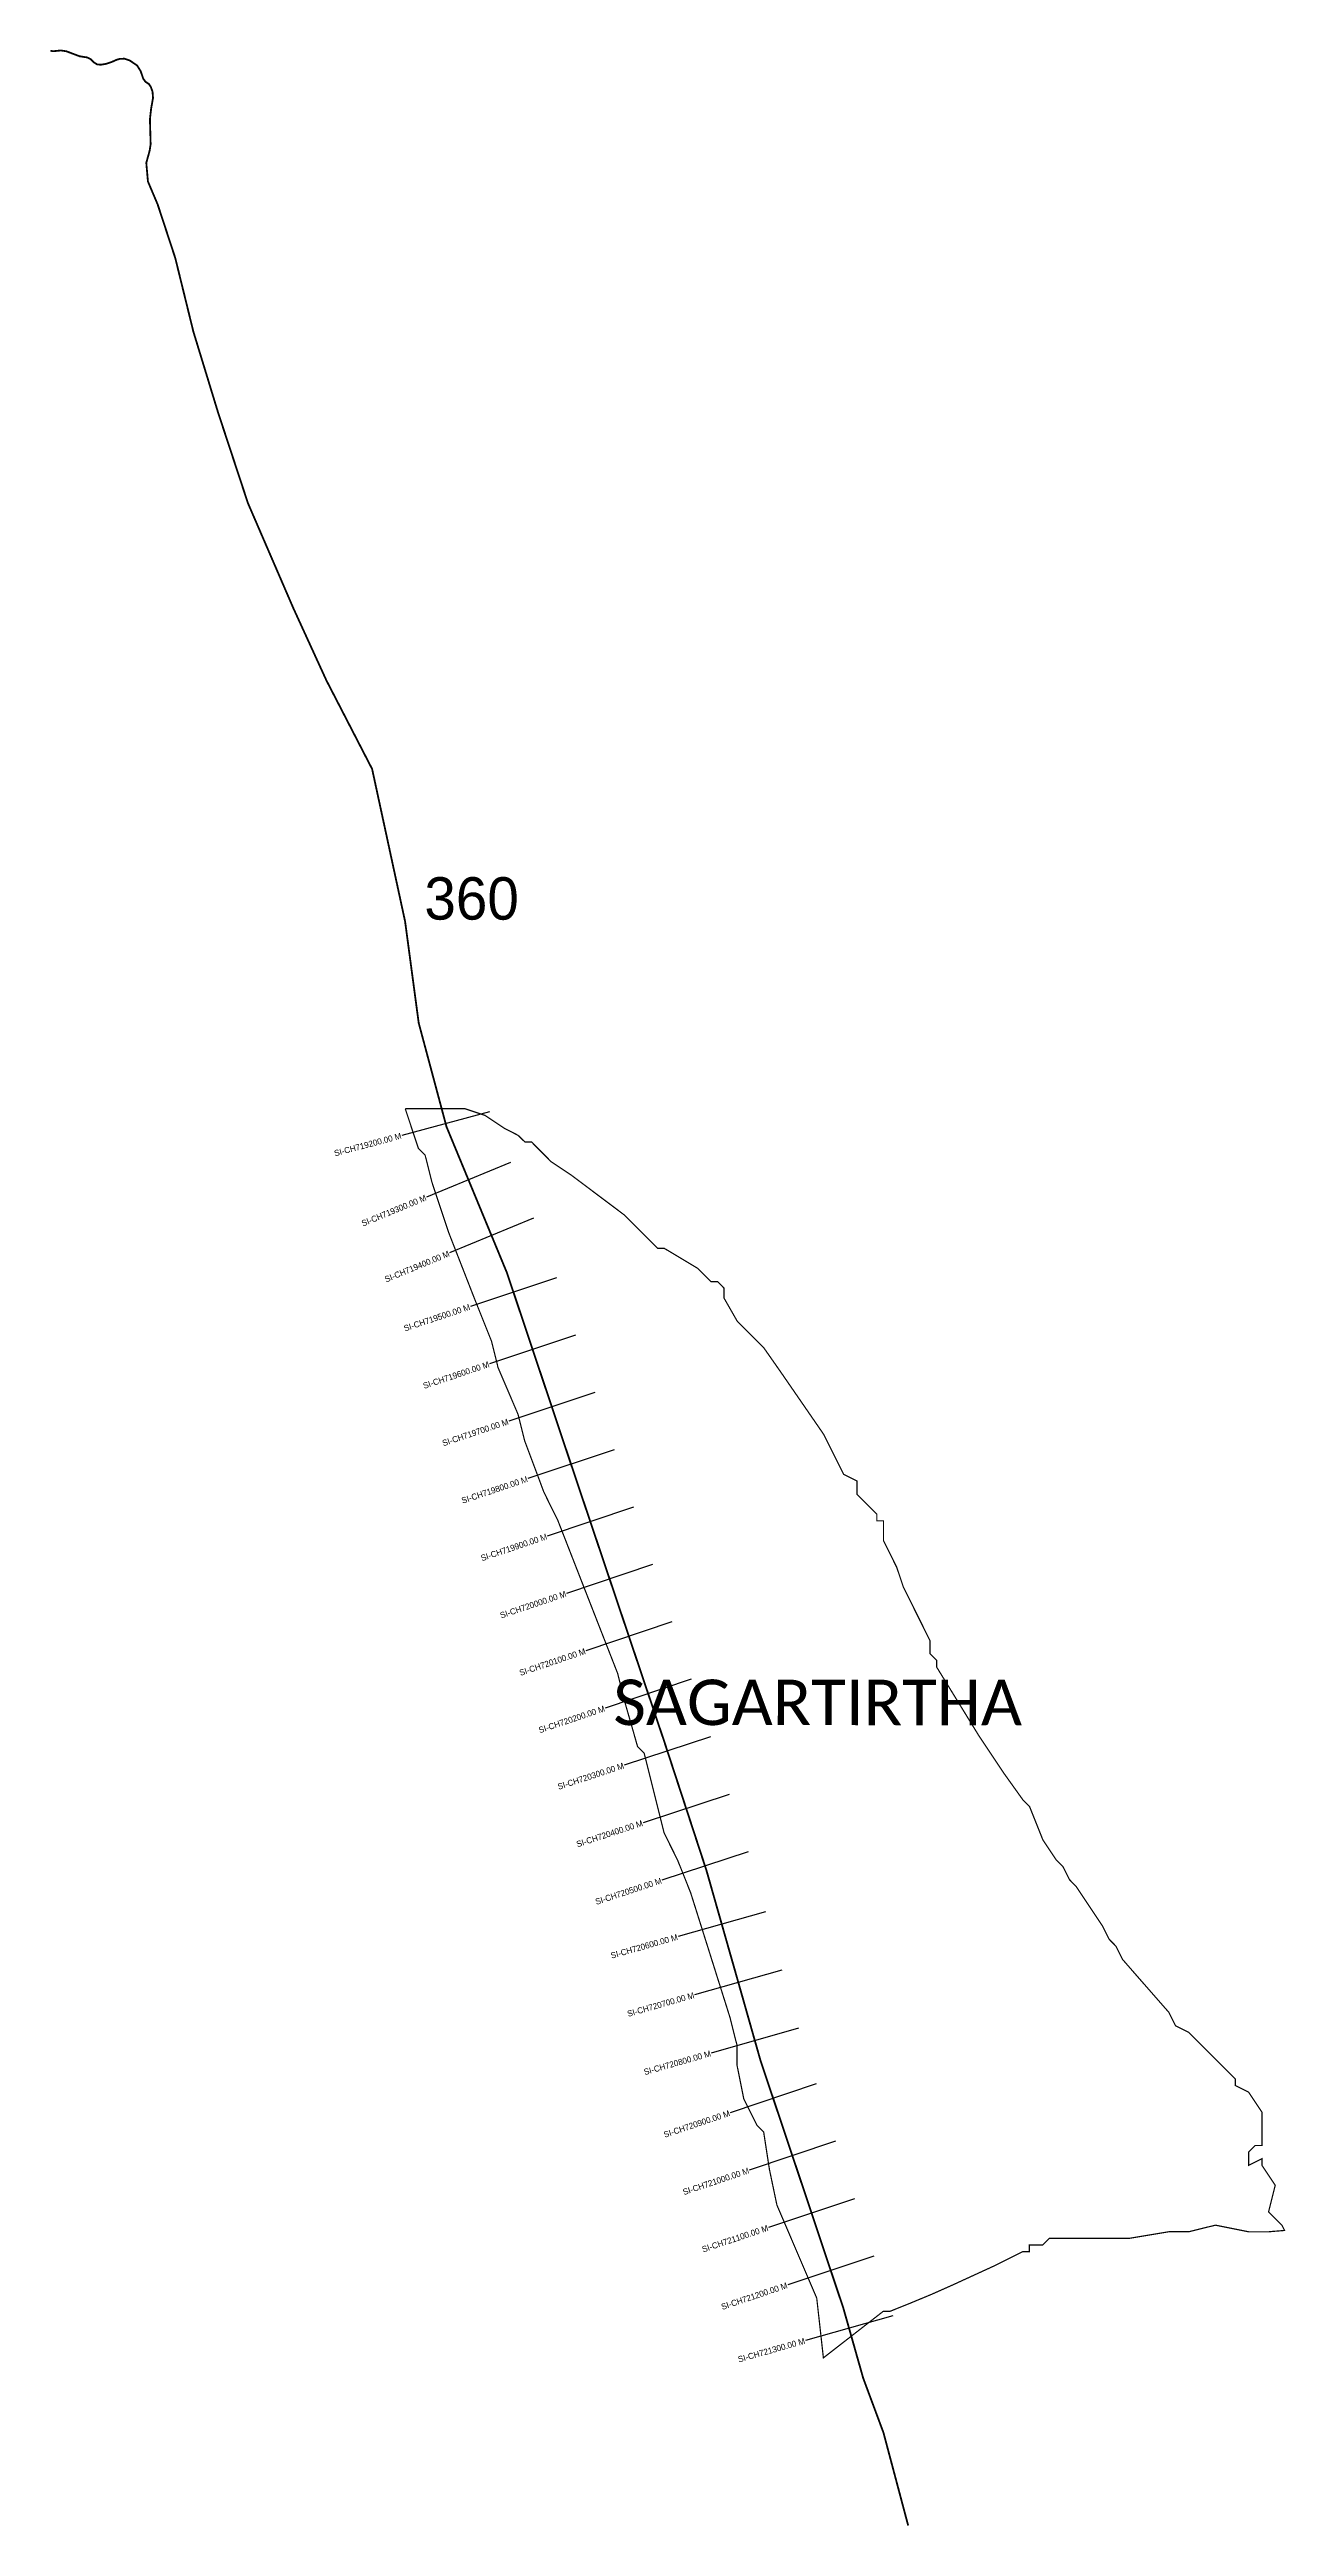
# Model space of a CAD drawing. Header units: metres. Extents: x 355286 to 357328, y 1743664 to 1747757.
import ezdxf
from ezdxf.enums import TextEntityAlignment as Align

# ---------------------------------------------------------------- set-up
doc = ezdxf.new("R2010")
doc.units = ezdxf.units.M
for name, color, linetype in [('CS', 134, 'Continuous'), ('CSMark', 6, 'Continuous'), ('NATURALLY PROTECTED', 3, 'Continuous'), ('VILLAGE NAME', 250, 'Continuous')]:
    doc.layers.add(name, color=color, linetype=linetype)

msp = doc.modelspace()

# ---------------------------------------------------------------- linework, layer by layer
at = {"color": 6, "const_width": 2}
for points in [[(355873.3, 1746006.9), (355972.1, 1746006.9), (356005, 1745995.9), (356038, 1745974)], [(356038, 1745974), (356059.9, 1745962.9), (356070.9, 1745952), (356081.9, 1745952), (356114.8, 1745919), (356147.7, 1745897.1), (356223.4, 1745840.3), (356232, 1745833.8), (356235.5, 1745831.2), (356242.8, 1745823.9), (356245.8, 1745820.8), (356290.4, 1745776.2), (356301.3, 1745776.2), (356315.1, 1745768), (356356.2, 1745743.3), (356378.2, 1745721.3), (356389.2, 1745721.3), (356400.1, 1745710.3), (356400.1, 1745693.9), (356420.8, 1745657.7), (356422.1, 1745655.4), (356455.2, 1745622.3), (356466, 1745611.5), (356495.2, 1745569.7), (356564.7, 1745468.8), (356597.6, 1745402.9), (356619.6, 1745391.9), (356619.6, 1745370), (356652.5, 1745337), (356652.5, 1745326), (356663.5, 1745326), (356663.5, 1745293.1), (356685.4, 1745249.1), (356696.4, 1745216.2), (356740.2, 1745128.4), (356740.2, 1745106.4), (356751.2, 1745095.4), (356751.2, 1745084.5), (356821.6, 1744970), (356862.4, 1744908.9), (356889.9, 1744870.4), (356893.8, 1744864.9), (356904.8, 1744853.9), (356925.4, 1744802.3), (356926.7, 1744799), (356948.7, 1744766), (356959.7, 1744755), (356970.7, 1744733.1), (356981.6, 1744722.1), (357015.6, 1744671.1), (357025.5, 1744656.2), (357036.5, 1744634.3), (357047.4, 1744623.3), (357058.4, 1744601.3), (357078.2, 1744578.6), (357121.8, 1744528.8), (357135.2, 1744513.5), (357146.2, 1744491.5), (357168.1, 1744480.5), (357192.7, 1744455.9), (357232.4, 1744416.2), (357245, 1744403.6), (357245, 1744392.7), (357266.9, 1744381.7), (357288.9, 1744348.7), (357288.8, 1744293.8), (357277.9, 1744293.8), (357266.9, 1744282.9), (357266.9, 1744260.9), (357288.8, 1744271.9), (357288.8, 1744260.9), (357310.8, 1744228), (357299.8, 1744184.1), (357321.7, 1744162.1), (357326.1, 1744153.3), (357306.2, 1744151.7), (357299.8, 1744151.1), (357266.9, 1744151.1), (357212, 1744162.1), (357168, 1744151.2), (357135.1, 1744151.2), (357069.2, 1744140.2), (356991.3, 1744140.2), (356937.5, 1744140.3), (356926.5, 1744129.3), (356904.6, 1744129.3), (356904.6, 1744118.3), (356893.6, 1744118.3), (356846.9, 1744095), (356778.3, 1744063.5), (356742.8, 1744047.7), (356705.9, 1744032.4), (356674, 1744019.6), (356663, 1744019.6), (356613.6, 1743981.2), (356564.2, 1743942.8), (356553.2, 1744041.6), (356487.4, 1744195.3), (356475, 1744254.4), (356467.8, 1744301.3), (356465.5, 1744316.1), (356454.5, 1744327.1), (356432.6, 1744371), (356426.4, 1744402.1), (356421.6, 1744425.9), (356421.6, 1744458.8), (356409.6, 1744506.2), (356372.9, 1744622.6), (356349.9, 1744695.5), (356344.9, 1744711.3), (356329.4, 1744750.2), (356322.9, 1744766.2), (356301, 1744810.2), (356268.1, 1744941.9), (356257.2, 1744952.9), (356248.9, 1744982), (356237.5, 1745021.7), (356224.3, 1745073.7), (356171.8, 1745207.9), (356125.6, 1745326.2), (356102.4, 1745373.3), (356087.2, 1745414), (356070.7, 1745457.9), (356064.2, 1745484.1), (356059.7, 1745501.9), (356030, 1745571.4), (356026.8, 1745578.7), (356017.3, 1745617.1), (356015.9, 1745622.7), (355986.6, 1745696), (355944.8, 1745803.1), (355923.5, 1745867.1), (355917.2, 1745886.2), (355906.2, 1745930.1), (355895.2, 1745941.1), (355873.3, 1746006.9)]]:
    msp.add_lwpolyline(points, dxfattribs=at)
at = {"layer": 'CS'}
for p, q in [((356012.6, 1746001.6), (355867.7, 1745962.8)), ((356047, 1745918.2), (355908.4, 1745860.9)), ((356085.3, 1745825.8), (355946.7, 1745768.5)), ((356123.1, 1745727.7), (355980.9, 1745680.1)), ((356154.9, 1745632.9), (356012.6, 1745585.3)), ((356186.6, 1745538.1), (356044.4, 1745490.5)), ((356218.4, 1745443.3), (356076.1, 1745395.6)), ((356250.2, 1745348.6), (356108, 1745300.8)), ((356282, 1745253.8), (356139.9, 1745206)), ((356313.9, 1745159), (356171.7, 1745111.2)), ((356345.8, 1745064.2), (356203.6, 1745016.4)), ((356377.7, 1744968.8), (356235.1, 1744922.1)), ((356408.8, 1744873.8), (356266.3, 1744827.1)), ((356440, 1744778.8), (356297.4, 1744732.1)), ((356468.4, 1744679.8), (356324.2, 1744638.8)), ((356495.8, 1744583.6), (356351.5, 1744542.6)), ((356523.1, 1744487.4), (356378.9, 1744446.4)), ((356552.4, 1744395.4), (356410.1, 1744347.8)), ((356584.1, 1744300.6), (356441.8, 1744253)), ((356615.8, 1744205.8), (356473.6, 1744158.2)), ((356647.5, 1744110.9), (356505.3, 1744063.3)), ((356678.8, 1744012.2), (356534.4, 1743971.4))]:
    msp.add_line(p, q, dxfattribs=at)
at = {"layer": 'NATURALLY PROTECTED', "const_width": 3, "flags": 128}
msp.add_lwpolyline([(355287.1, 1747755.2), (355291.5, 1747754.3), (355304.4, 1747755.6), (355313.5, 1747754.2), (355335.3, 1747746), (355342.9, 1747744.8), (355348.2, 1747744), (355353.8, 1747741), (355359.1, 1747735.8), (355364.2, 1747732.6), (355370.4, 1747732), (355379, 1747733.5), (355388.5, 1747736.6), (355397, 1747740.4), (355401.8, 1747741.7), (355409.2, 1747742), (355418, 1747739.1), (355430.3, 1747730.8), (355436.2, 1747721.4), (355440.3, 1747709.2), (355444.1, 1747703.9), (355449.9, 1747700.1), (355453, 1747695.3), (355455.8, 1747687.6), (355456.6, 1747677.1), (355453.5, 1747659.5), (355451.5, 1747641.9), (355452.7, 1747600.5), (355450.9, 1747589.4), (355445.5, 1747569.9), (355448.2, 1747539.1), (355464.3, 1747501.1), (355493.4, 1747412.5), (355523.3, 1747290.9), (355564, 1747157.6), (355613.5, 1747007.4), (355688.5, 1746833.9), (355743.1, 1746714.6), (355818.6, 1746568.3), (355873.1, 1746316.3), (355895.6, 1746148.5), (355941.5, 1745977.1), (356041.4, 1745735.7), (356154.2, 1745398.7), (356301.1, 1744961.8), (356371, 1744748.3), (356426, 1744555), (356460.3, 1744434.1), (356524.9, 1744241.2), (356597.2, 1744024.9), (356630, 1743909.2), (356663.5, 1743819.1), (356704.3, 1743665.7)], dxfattribs=at)

# ---------------------------------------------------------------- texts
at = {"insert": (355904.9, 1746389.4), "char_height": 70, "attachment_point": 1}
msp.add_mtext_dynamic_manual_height_columns('360', width=95.172, gutter_width=1, heights=[0], dxfattribs=at)
at = {"layer": 'CSMark'}
for s, rotation, p in [('SI-CH719200.00 M', 14.9804, (355866.7, 1745962.5)), ('SI-CH719300.00 M', 22.4797, (355907.5, 1745860.5)), ('SI-CH719400.00 M', 22.4797, (355945.7, 1745768.1)), ('SI-CH719500.00 M', 18.509, (355979.9, 1745679.8)), ('SI-CH719600.00 M', 18.509, (356011.7, 1745585)), ('SI-CH719700.00 M', 18.509, (356043.4, 1745490.2)), ('SI-CH719800.00 M', 18.509, (356075.2, 1745395.3)), ('SI-CH719900.00 M', 18.5807, (356107.1, 1745300.4)), ('SI-CH720000.00 M', 18.5807, (356138.9, 1745205.7)), ('SI-CH720100.00 M', 18.5807, (356170.8, 1745110.9)), ('SI-CH720200.00 M', 18.5807, (356202.6, 1745016.1)), ('SI-CH720300.00 M', 18.1375, (356234.2, 1744921.8)), ('SI-CH720400.00 M', 18.1375, (356265.3, 1744826.8)), ('SI-CH720500.00 M', 18.1375, (356296.5, 1744731.7)), ('SI-CH720600.00 M', 15.8705, (356323.2, 1744638.5)), ('SI-CH720700.00 M', 15.8705, (356350.5, 1744542.3)), ('SI-CH720800.00 M', 15.8705, (356377.9, 1744446.1)), ('SI-CH720900.00 M', 18.4986, (356409.2, 1744347.5)), ('SI-CH721000.00 M', 18.4986, (356440.9, 1744252.7)), ('SI-CH721100.00 M', 18.4986, (356472.6, 1744157.9)), ('SI-CH721200.00 M', 18.4986, (356504.3, 1744063)), ('SI-CH721300.00 M', 15.7926, (356533.5, 1743971.1))]:
    msp.add_text(s, height=10, rotation=rotation, dxfattribs=at).set_placement(p, align=Align.MIDDLE_RIGHT)
at = {"layer": 'VILLAGE NAME', "insert": (356217.2, 1745063.6), "char_height": 75.177, "attachment_point": 1, "rotation": 359.9793}
msp.add_mtext_dynamic_manual_height_columns('{\\fCalibri|b0|i0|c0|p34;SAGARTIRTHA}', width=741.835, gutter_width=375.9, heights=[0], dxfattribs=at)

doc.saveas('drawing.dxf')
